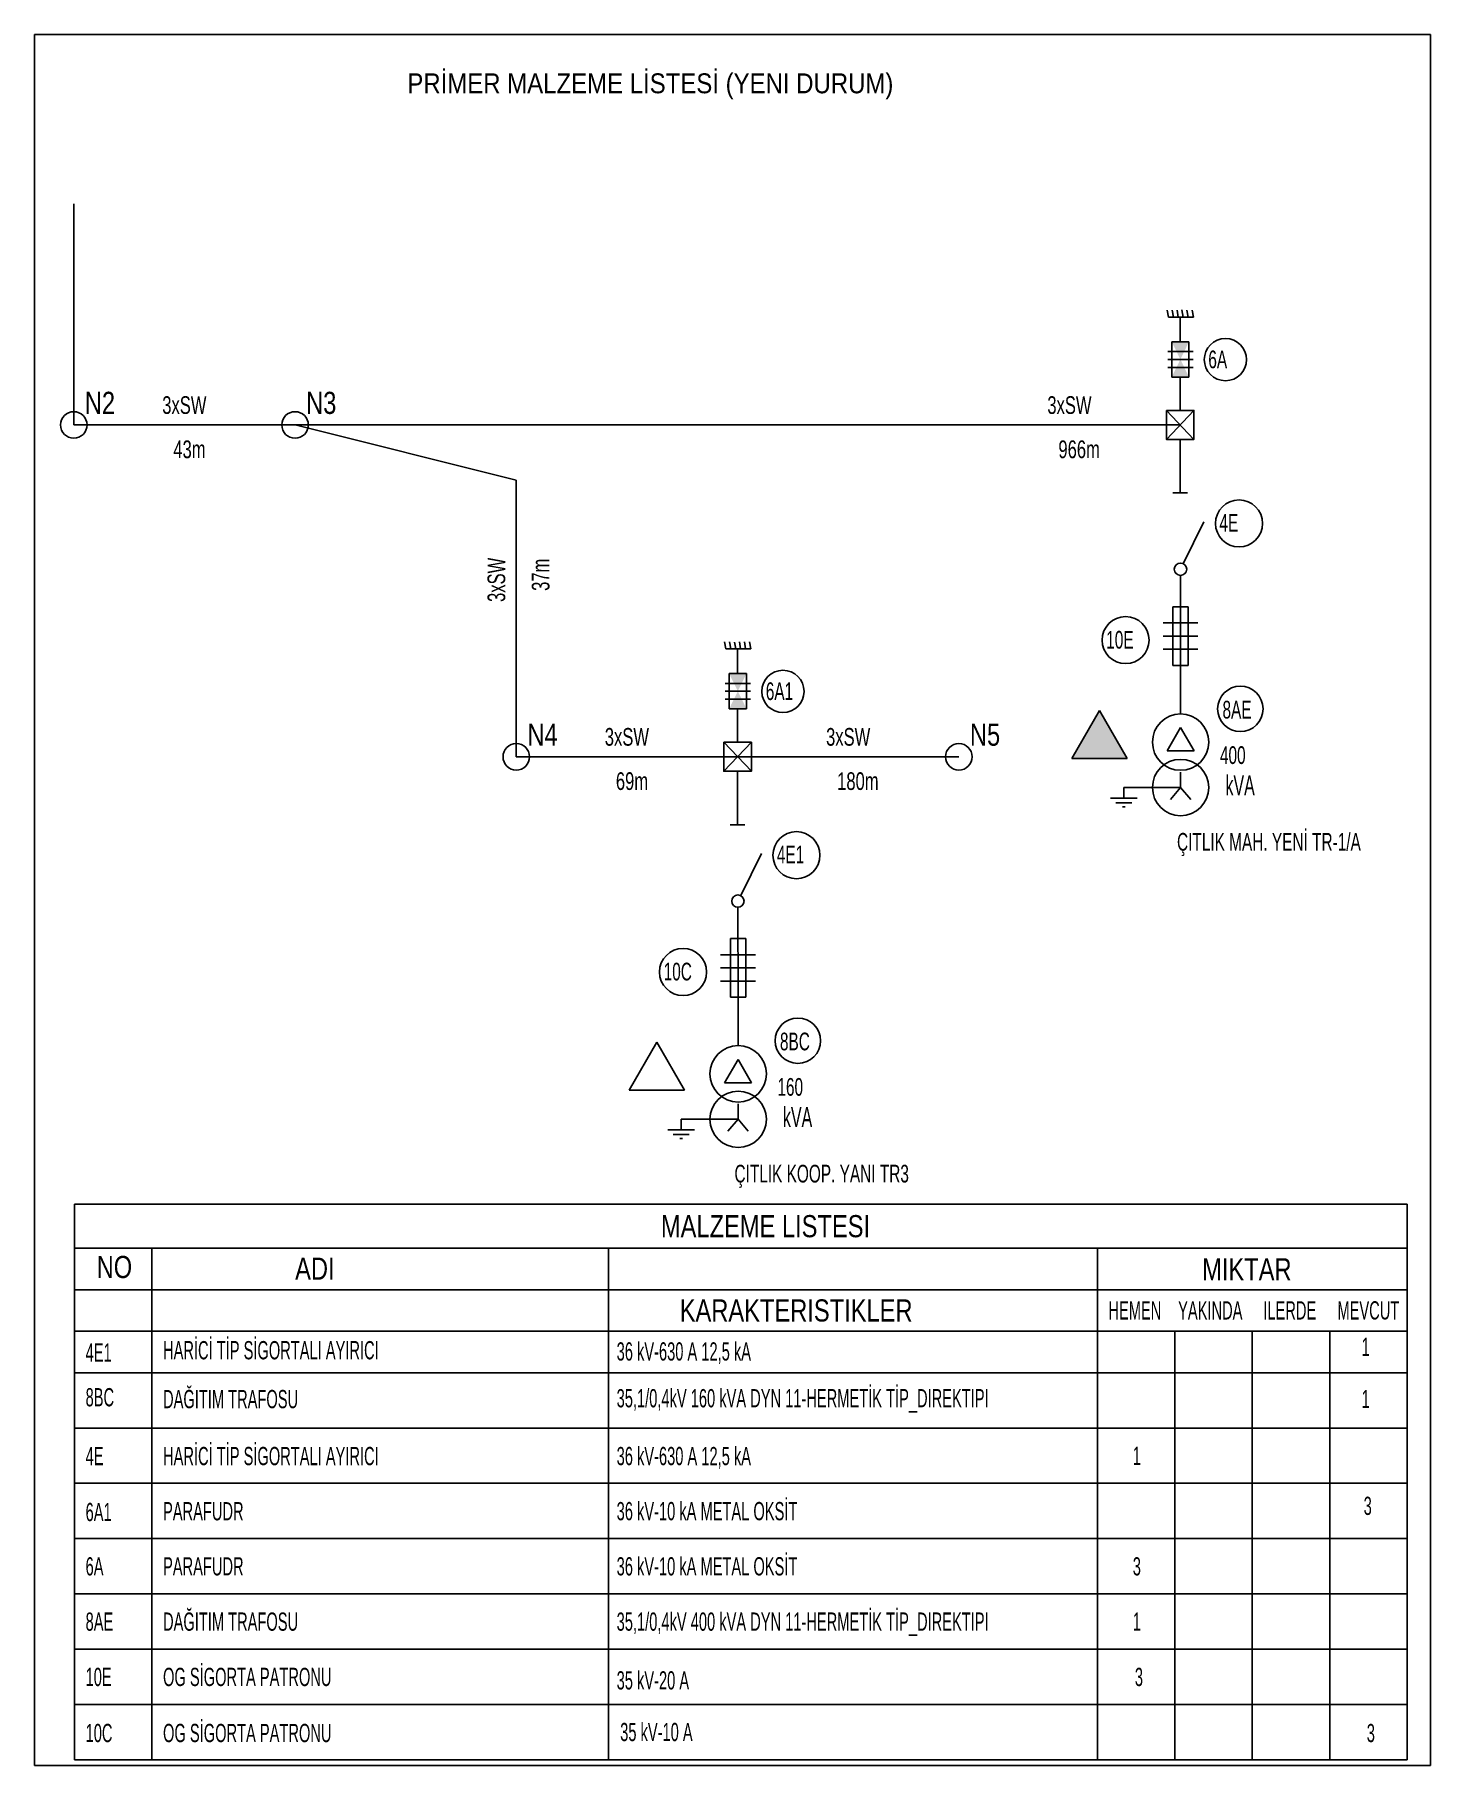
# Model space of a CAD drawing. Header units: millimetres. Extents: x 159 to 285, y -141 to 15.
import ezdxf

# ---------------------------------------------------------------- set-up
doc = ezdxf.new("R2010")
doc.units = ezdxf.units.MM
doc.layers.get('0').update_dxf_attribs({"color": 254})
for name, color, linetype in [('TRAFO_MEVCUT', 5, 'Continuous'), ('TRAFO_YENI', 5, 'Continuous'), ('YAZILAR', 7, 'Continuous')]:
    doc.layers.add(name, color=color, linetype=linetype)
doc.styles.get("Standard").update_dxf_attribs({"font": 'T_ROMANS'})

# ---------------------------------------------------------------- blocks, each defined once
blk = doc.blocks.new('MEV_DIREK')
at = {"layer": 'TRAFO_MEVCUT', "linetype": 'Continuous'}
for p, q in [((-2.5, -1.443376), (0, 2.886751)), ((2.5, -1.443376), (0, 2.886751)), ((-2.5, -1.443376), (2.5, -1.443376))]:
    blk.add_line(p, q, dxfattribs=at)
blk = doc.blocks.new('PARAFUDRDIREK')
at = {"color": 3, "linetype": 'Continuous'}
for p, q in [((-1.172218, 9.076988), (-1.059671, 8.438703)), ((-1.060861, 8.440184), (1.197063, 8.440184)), ((-1.060861, 8.440184), (1.197063, 8.440184)), ((-0.717039, 9.068884), (-0.606269, 8.440677)), ((-0.279222, 9.061835), (-0.169679, 8.440586)), ((0.263536, 8.444579), (0.163047, 9.093774)), ((0.620389, 9.07753), (0.731159, 8.449323)), ((1.083733, 9.082911), (1.19628, 8.444626)), ((-1.116994, 5.329236), (1.166748, 5.329236)), ((-0.757262, 3.023295), (-0.757262, 6.213639)), ((-0.757262, 3.023295), (-0.757262, 6.213639)), ((-0.757262, 6.213639), (0.8021, 6.213639)), ((-0.757262, 6.213639), (0.8021, 6.213639)), ((0.8021, 6.213639), (0.8021, 3.023295)), ((0.8021, 6.213639), (0.8021, 3.023295)), ((1.166748, 4.623311), (-1.116994, 4.623311)), ((-1.115487, 3.894177), (1.166748, 3.894177)), ((0.8021, 3.023295), (-0.757262, 3.023295)), ((0.8021, 3.023295), (-0.757262, 3.023295))]:
    blk.add_line(p, q, dxfattribs=at)
at = {"color": 3}
for p, q in [((0, 6.213639), (0, 8.440184)), ((0, 0), (0, 3.03099))]:
    blk.add_line(p, q, dxfattribs=at)
at = {"color": 3, "linetype": 'Continuous'}
blk.add_solid([(-0.753171, 3.03099), (0.798797, 3.03099), (0.798797, 6.210508), (-0.753171, 6.210508)], dxfattribs=at)
blk = doc.blocks.new('DIREK_TRAFO', base_point=(-2402.3334, 506.7466))
for p, q in [((-2403.57893, 505.436315), (-2401.087787, 508.056821)), ((-2403.57893, 508.056821), (-2401.087787, 505.436315)), ((-2403.873139, 488.851091), (-2400.728296, 488.851091)), ((-2403.873139, 487.658871), (-2400.728296, 487.658871)), ((-2403.873139, 486.466651), (-2400.728296, 486.466651))]:
    blk.add_line(p, q)
at = {"linetype": 'Continuous'}
for p, q in [((-2402.333358, 505.436315), (-2402.333358, 500.608318)), ((-2402.9936, 500.608318), (-2401.673117, 500.608318)), ((-2402.051476, 494.203157), (-2400.177626, 497.98747)), ((-2402.300718, 493.138123), (-2402.288316, 485.00996)), ((-2402.982757, 485.00996), (-2402.982757, 490.307782)), ((-2402.982757, 490.307782), (-2401.593876, 490.307782)), ((-2401.593876, 490.307782), (-2401.593876, 485.00996)), ((-2401.593876, 485.00996), (-2402.982757, 485.00996))]:
    blk.add_line(p, q, dxfattribs=at)
at = {"color": 2, "linetype": 'Continuous'}
for p, q in [((-2402.288316, 485.00996), (-2402.288316, 480.621678)), ((-2402.288316, 479.391497), (-2403.508577, 477.277943)), ((-2401.068055, 477.277943), (-2402.288316, 479.391497)), ((-2403.508577, 477.277943), (-2401.068055, 477.277943)), ((-2406.220917, 473.009798), (-2408.628121, 473.009798)), ((-2407.424519, 473.966778), (-2402.288316, 473.966778)), ((-2407.424519, 473.009798), (-2407.424519, 473.966778)), ((-2406.702358, 472.589638), (-2408.146681, 472.589638)), ((-2407.304159, 472.222719), (-2407.544879, 472.222719))]:
    blk.add_line(p, q, dxfattribs=at)
at = {"color": 2}
for q in [(-2402.288316, 475.356214), (-2403.213865, 472.894159), (-2401.362768, 472.894159)]:
    blk.add_line((-2402.288316, 473.966778), q, dxfattribs=at)
at = {"flags": 128}
blk.add_lwpolyline([(-2403.57893, 508.056821), (-2401.087787, 508.056821), (-2401.087787, 505.436315), (-2403.57893, 505.436315)], close=True, dxfattribs=at)
at = {"color": 3}
blk.add_circle((-2398.23566, 512.654402), 1.909859, dxfattribs=at)
at = {"linetype": 'Continuous'}
for centre, radius in [((-2397.010238, 497.843597), 2.125887), ((-2402.300718, 493.699804), 0.561681), ((-2407.259437, 487.291482), 2.125887)]:
    blk.add_circle(centre, radius, dxfattribs=at)
at = {"color": 2, "linetype": 'Continuous'}
blk.add_circle((-2396.886706, 481.080003), 2.05489, dxfattribs=at)
at = {"color": 2}
for centre in [(-2402.288316, 478.074604), (-2402.288316, 473.966778)]:
    blk.add_circle(centre, 2.547074, dxfattribs=at)
blk.add_blockref('PARAFUDRDIREK', (-2402.333358, 508.056821))
at = {"color": 2, "linetype": 'Continuous', "width": 0.6}
blk.add_text('kVA', height=1.8, dxfattribs=at).set_placement((-2398.235085, 473.263918))
at = {"color": 3, "width": 0.65}
blk.add_attdef('PARAFUDR', (-2399.787894, 511.878171), '', height=1.6, dxfattribs=at)
at = {"color": 7, "width": 0.65}
for tag, p in [('SIG_AYIR', (-2398.783397, 497.107921)), ('SIGORTA', (-2409.017235, 486.529779)), ('TR_GUC_SYM', (-2398.503127, 480.205123)), ('TRGUC', (-2398.72947, 476.099635))]:
    blk.add_attdef(tag, p, '', height=1.6, dxfattribs=at)
at = {"color": 1, "width": 0.65}
blk.add_attdef('DIREKTR', (-2402.613708, 468.257405), '', height=1.6, dxfattribs=at)
blk = doc.blocks.new('YENI_DIREK')
at = {"layer": 'TRAFO_YENI', "linetype": 'Continuous'}
for p, q in [((-2.5, -1.443376), (0, 2.886751)), ((2.5, -1.443376), (0, 2.886751)), ((-2.5, -1.443376), (2.5, -1.443376))]:
    blk.add_line(p, q, dxfattribs=at)
for points in [[(-2.5, -1.443376), (0, -1.443376), (0, 2.886751)], [(0, -1.443376), (0, 2.886751), (2.5, -1.443376)]]:
    blk.add_solid(points, dxfattribs=at)

msp = doc.modelspace()

# ---------------------------------------------------------------- linework, layer by layer
at = {"linetype": 'Continuous', "ltscale": 5}
for p, q in [((162.57, 0), (162.57, -20)), ((162.57, -20), (182.57, -20)), ((182.57, -20), (202.57, -25)), ((182.57, -20), (262.57, -20)), ((202.57, -25), (202.57, -50)), ((202.57, -50), (222.57, -50)), ((222.57, -50), (242.57, -50))]:
    msp.add_line(p, q, dxfattribs=at)
for p, q in [((221.32, -51.31), (223.82, -48.69)), ((221.32, -48.69), (223.82, -51.31)), ((221.03, -67.9), (224.18, -67.9)), ((221.03, -69.09), (224.18, -69.09)), ((221.03, -70.28), (224.18, -70.28))]:
    msp.add_line(p, q)
at = {"linetype": 'Continuous'}
for p, q in [((222.57, -51.31), (222.57, -56.14)), ((221.91, -56.14), (223.23, -56.14)), ((222.85, -62.54), (224.73, -58.76)), ((222.6, -63.61), (222.62, -71.74)), ((221.92, -71.74), (221.92, -66.44)), ((221.92, -66.44), (223.31, -66.44)), ((223.31, -66.44), (223.31, -71.74)), ((223.31, -71.74), (221.92, -71.74))]:
    msp.add_line(p, q, dxfattribs=at)
at = {"color": 2, "linetype": 'Continuous'}
for p, q in [((222.62, -71.74), (222.62, -76.12)), ((222.62, -77.36), (221.39, -79.47)), ((223.84, -79.47), (222.62, -77.36)), ((221.39, -79.47), (223.84, -79.47)), ((217.48, -82.78), (222.62, -82.78)), ((217.48, -83.74), (217.48, -82.78)), ((218.68, -83.74), (216.28, -83.74)), ((218.2, -84.16), (216.76, -84.16)), ((217.6, -84.52), (217.36, -84.52))]:
    msp.add_line(p, q, dxfattribs=at)
at = {"color": 2}
for q in [(221.69, -83.85), (222.62, -81.39), (223.54, -83.85)]:
    msp.add_line((222.62, -82.78), q, dxfattribs=at)
msp.add_lwpolyline([(159.03, 15.29), (159.03, -141.19), (285.19, -141.19), (285.19, 15.29)], close=True)
at = {"flags": 128}
msp.add_lwpolyline([(221.32, -48.69), (223.82, -48.69), (223.82, -51.31), (221.32, -51.31)], close=True, dxfattribs=at)
for points in [[(162.64, -98.19), (255.09, -98.19)], [(162.64, -101.94), (283.09, -101.94)]]:
    msp.add_lwpolyline(points)
at = {"linetype": 'Continuous'}
for centre, radius in [((162.57, -20), 1.2), ((182.57, -20), 1.2), ((202.57, -50), 1.2), ((242.57, -50), 1.2), ((227.89, -58.9), 2.13), ((222.6, -63.05), 0.562), ((217.64, -69.46), 2.13)]:
    msp.add_circle(centre, radius, dxfattribs=at)
at = {"color": 3}
msp.add_circle((226.67, -44.09), 1.91, dxfattribs=at)
at = {"color": 2, "linetype": 'Continuous'}
msp.add_circle((228.02, -75.67), 2.05, dxfattribs=at)
at = {"color": 2}
for centre in [(222.62, -78.67), (222.62, -82.78)]:
    msp.add_circle(centre, 2.55, dxfattribs=at)
at = {"layer": 'YAZILAR', "color": 7, "linetype": 'Continuous'}
for p, q in [((162.64, -90.44), (283.09, -90.44)), ((162.64, -90.44), (162.64, -110.69)), ((283.09, -90.44), (283.09, -110.69)), ((162.64, -94.44), (283.09, -94.44)), ((169.64, -94.44), (169.64, -110.69)), ((210.89, -94.44), (210.89, -110.69)), ((255.09, -94.44), (255.09, -110.69)), ((255.09, -98.19), (283.09, -98.19)), ((262.09, -101.94), (262.09, -110.69)), ((269.09, -101.94), (269.09, -110.69)), ((276.09, -101.94), (276.09, -110.69)), ((162.64, -105.69), (283.09, -105.69)), ((162.64, -110.69), (283.09, -110.69)), ((162.64, -120.69), (162.64, -110.69)), ((169.38, -110.69), (283.09, -110.69)), ((169.64, -120.69), (169.64, -110.69)), ((210.89, -120.69), (210.89, -110.69)), ((255.09, -120.69), (255.09, -110.69)), ((262.09, -120.69), (262.09, -110.69)), ((269.09, -120.69), (269.09, -110.69)), ((276.09, -120.69), (276.09, -110.69)), ((283.09, -120.69), (283.09, -110.69)), ((162.64, -115.69), (283.09, -115.69)), ((162.64, -115.69), (283.09, -115.69)), ((162.64, -125.69), (162.64, -120.69)), ((162.64, -120.69), (283.09, -120.69)), ((169.64, -125.69), (169.64, -120.69)), ((210.89, -125.69), (210.89, -120.69)), ((255.09, -125.69), (255.09, -120.69)), ((262.09, -125.69), (262.09, -120.69)), ((269.09, -125.69), (269.09, -120.69)), ((276.09, -125.69), (276.09, -120.69)), ((283.09, -125.69), (283.09, -120.69)), ((162.64, -125.69), (283.09, -125.69)), ((162.64, -130.69), (162.64, -125.69)), ((169.64, -130.69), (169.64, -125.69)), ((210.89, -130.69), (210.89, -125.69)), ((255.09, -130.69), (255.09, -125.69)), ((262.09, -130.69), (262.09, -125.69)), ((269.09, -130.69), (269.09, -125.69)), ((276.09, -130.69), (276.09, -125.69)), ((283.09, -130.69), (283.09, -125.69)), ((162.64, -130.69), (283.09, -130.69)), ((162.64, -135.69), (162.64, -130.69)), ((169.64, -135.69), (169.64, -130.69)), ((210.89, -135.69), (210.89, -130.69)), ((255.09, -135.69), (255.09, -130.69)), ((262.09, -135.69), (262.09, -130.69)), ((269.09, -135.69), (269.09, -130.69)), ((276.09, -135.69), (276.09, -130.69)), ((283.09, -135.69), (283.09, -130.69)), ((162.64, -135.69), (283.09, -135.69)), ((162.64, -140.69), (162.64, -135.69)), ((169.38, -135.69), (283.09, -135.69)), ((169.64, -140.69), (169.64, -135.69)), ((210.89, -140.69), (210.89, -135.69)), ((255.09, -140.69), (255.09, -135.69)), ((262.09, -140.69), (262.09, -135.69)), ((269.09, -140.69), (269.09, -135.69)), ((276.09, -140.69), (276.09, -135.69)), ((283.09, -140.69), (283.09, -135.69)), ((162.64, -140.69), (283.09, -140.69)), ((166.31, -140.69), (280.02, -140.69))]:
    msp.add_line(p, q, dxfattribs=at)

# ---------------------------------------------------------------- block references
at = {"linetype": 'Continuous'}
ref = msp.add_blockref('DIREK_TRAFO', (262.57, -20), dxfattribs=at)
ref.add_attrib('PARAFUDR', '6A', (265.12, -14.87), dxfattribs={"height": 1.6, "width": 0.65})
ref.add_attrib('SIG_AYIR', '4E', (266.12, -29.64), dxfattribs={"height": 1.6, "width": 0.65})
ref.add_attrib('SIGORTA', '10E', (255.89, -40.22), dxfattribs={"height": 1.6, "width": 0.65})
ref.add_attrib('TR_GUC_SYM', '8AE', (266.4, -46.54), dxfattribs={"height": 1.6, "width": 0.65})
ref.add_attrib('TRGUC', '400', (266.17, -50.65), dxfattribs={"height": 1.6, "width": 0.65})
ref.add_attrib('DIREKTR', 'ÇITLIK MAH. YENİ TR-1/A', (262.29, -58.49), dxfattribs={"height": 1.6, "width": 0.65})
msp.add_blockref('PARAFUDRDIREK', (222.57, -48.69))
for name, p in [('YENI_DIREK', (255.27, -48.7)), ('MEV_DIREK', (215.27, -78.7))]:
    msp.add_blockref(name, p, dxfattribs=at)

# ---------------------------------------------------------------- texts
for s, height, width, p in [('N2', 2, 0.8, (163.57, -19)), ('N3', 2, 0.8, (183.57, -19)), ('3xSW', 1.6, 0.7, (170.57, -19)), ('3xSW', 1.6, 0.7, (250.57, -19)), ('43m', 1.6, 0.7, (171.57, -23)), ('966m', 1.6, 0.7, (251.57, -23)), ('N4', 2, 0.8, (203.57, -49)), ('3xSW', 1.6, 0.7, (210.57, -49)), ('3xSW', 1.6, 0.7, (230.57, -49)), ('N5', 2, 0.8, (243.57, -49)), ('69m', 1.6, 0.7, (211.57, -53)), ('180m', 1.6, 0.7, (231.57, -53))]:
    msp.add_text(s, height=height, dxfattribs=dict(at, width=width)).set_placement(p)
at = {"linetype": 'Continuous', "width": 0.7}
for s, p in [('3xSW', (201.57, -36)), ('37m', (205.57, -35))]:
    msp.add_text(s, height=1.6, rotation=90, dxfattribs=at).set_placement(p)
at = {"width": 0.65}
for s, p in [('6A1', (225.12, -44.87)), ('4E1', (226.12, -59.64)), ('10C', (215.89, -70.22)), ('8BC', (226.4, -76.54)), ('160', (226.17, -80.65)), ('ÇITLIK KOOP. YANI TR3', (222.29, -88.49))]:
    msp.add_text(s, height=1.6, dxfattribs=at).set_placement(p)
at = {"color": 2, "linetype": 'Continuous', "width": 0.6}
msp.add_text('kVA', height=1.8, dxfattribs=at).set_placement((226.67, -83.48))
at = {"layer": 'YAZILAR', "linetype": 'Continuous', "width": 0.9}
msp.add_text('PRİMER MALZEME LİSTESİ (YENI DURUM)', height=1.8, dxfattribs=at).set_placement((192.72, 9.99))
at = {"layer": 'YAZILAR', "color": 7, "linetype": 'Continuous'}
for s, height, width, p in [('MALZEME LISTESI', 2, 0.8, (215.64, -93.44)), ('NO', 2, 0.8, (164.64, -97.13)), ('ADI', 2, 0.8, (182.58, -97.28)), ('MIKTAR', 2, 0.8, (264.56, -97.34)), ('KARAKTERISTIKLER', 2, 0.8, (217.34, -101.06)), ('HEMEN', 1.65, 0.6, (256.09, -100.88)), ('YAKINDA', 1.65, 0.6, (262.39, -100.88)), ('ILERDE', 1.65, 0.6, (270.09, -100.88)), ('MEVCUT', 1.65, 0.6, (276.79, -100.88)), ('4E1', 1.65, 0.6, (163.64, -104.69)), ('HARİCİ TİP SİGORTALI AYIRICI', 1.65, 0.6, (170.64, -104.48)), ('36 kV-630 A 12,5 kA', 1.65, 0.6, (211.64, -104.59)), ('1', 1.65, 0.6, (278.98, -104.17)), ('8BC', 1.65, 0.6, (163.64, -108.73)), ('DAĞITIM TRAFOSU', 1.65, 0.6, (170.64, -108.9)), ('35,1/0,4kV 160 kVA DYN 11-HERMETİK TİP_DIREKTIPI', 1.65, 0.6, (211.64, -108.82)), ('1', 1.65, 0.6, (278.98, -108.89)), ('4E', 1.65, 0.6, (163.64, -114.05)), ('HARİCİ TİP SİGORTALI AYIRICI', 1.65, 0.6, (170.64, -114.05)), ('36 kV-630 A 12,5 kA', 1.65, 0.6, (211.64, -114.05)), ('1', 1.65, 0.6, (258.29, -114.02)), ('36 kV-10 kA METAL OKSİT', 1.65, 0.6, (211.64, -119.03)), ('3', 1.65, 0.6, (279.16, -118.55)), ('6A1', 1.65, 0.6, (163.64, -119.11)), ('PARAFUDR', 1.65, 0.6, (170.64, -119.04)), ('36 kV-10 kA METAL OKSİT', 1.65, 0.6, (211.64, -124.02)), ('6A', 1.65, 0.6, (163.64, -124.02)), ('PARAFUDR', 1.65, 0.6, (170.64, -124.02)), ('3', 1.65, 0.6, (258.29, -124.02)), ('8AE', 1.65, 0.6, (163.64, -129.02)), ('DAĞITIM TRAFOSU', 1.65, 0.6, (170.64, -129.02)), ('35,1/0,4kV 400 kVA DYN 11-HERMETİK TİP_DIREKTIPI', 1.65, 0.6, (211.64, -129.02)), ('1', 1.65, 0.6, (258.29, -129.02)), ('10E', 1.65, 0.6, (163.64, -134.02)), ('OG SİGORTA PATRONU', 1.65, 0.6, (170.64, -134.02)), ('35 kV-20 A', 1.65, 0.6, (211.64, -134.33)), ('3', 1.65, 0.6, (258.48, -134.02)), ('10C', 1.65, 0.6, (163.64, -139.09)), ('OG SİGORTA PATRONU', 1.65, 0.6, (170.64, -139.09)), ('35 kV-10 A', 1.65, 0.6, (211.96, -139)), ('3', 1.65, 0.6, (279.44, -139.09))]:
    msp.add_text(s, height=height, dxfattribs=dict(at, width=width)).set_placement(p)

doc.saveas('drawing.dxf')
